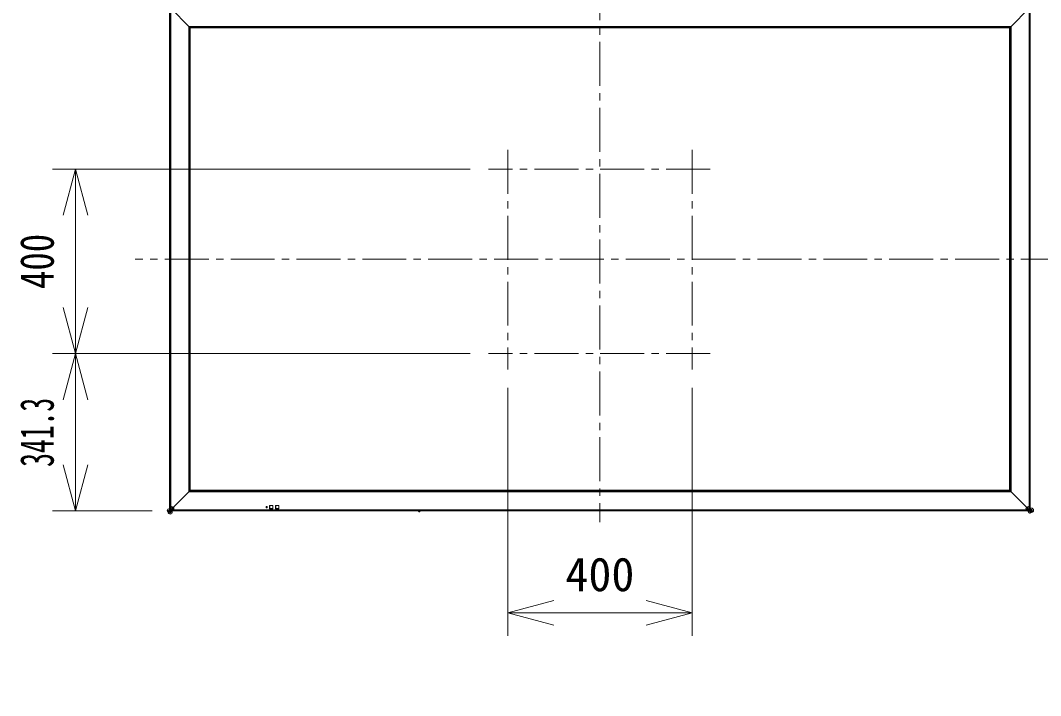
# Model space of a CAD drawing. Units: millimetres, scale not verified. Extents: x -62 to 356, y -60 to 318.
# Drawn here: x -45.8 to 9.6, y -4.5 to 32.1 of the extents above; entities that cross this region are included whole.
import ezdxf
from ezdxf.enums import TextEntityAlignment as Align

# ---------------------------------------------------------------- set-up
doc = ezdxf.new("R2010")
doc.units = ezdxf.units.MM
doc.header["$LTSCALE"] = 0.125
doc.linetypes.add('USER1', pattern=[28.575, 19.05, -3.175, 3.175, -3.175])
for name, color, linetype, lineweight in [('0-0_0', 7, 'Continuous', 18), ('0-5_SUNPO', 3, 'Continuous', 18), ('0-6_GAIKEI', 1, 'Continuous', 18)]:
    doc.layers.add(name, color=color, linetype=linetype, lineweight=lineweight)
doc.styles.add('ＭＳ ゴシック', font='')
doc.styles.get('ＭＳ ゴシック').set_extended_font_data('MS Gothic')

# ---------------------------------------------------------------- blocks, each defined once
blk = doc.blocks.new('_Open30')
at = {"layer": '0-0_0'}
blk.add_line((0, 0), (-1, 0), dxfattribs=at)
blk.add_lwpolyline([(-1, 0.26795), (0, 0), (-1, -0.26795)], dxfattribs=at)
blk = doc.blocks.new('D2')
at = {"layer": '0-5_SUNPO'}
for p, q in [((45.1466, 325.6735), (45.1466, 312.2304)), ((55.1466, 325.6735), (55.1466, 312.2304)), ((47.6466, 313.4804), (52.6466, 313.4804))]:
    blk.add_line(p, q, dxfattribs=at)
at = {"layer": '0-5_SUNPO', "xscale": 2.5, "yscale": 2.5, "rotation": 180}
blk.add_blockref('_Open30', (45.1466, 313.4804), dxfattribs=at)
at = {"layer": '0-5_SUNPO', "xscale": 2.5, "yscale": 2.5}
blk.add_blockref('_Open30', (55.1466, 313.4804), dxfattribs=at)
at = {"layer": '0-5_SUNPO', "color": 7, "style": 'ＭＳ ゴシック'}
blk.add_text('400', height=1.833, dxfattribs=at).set_placement((48.2716, 314.1054), align=Align.BOTTOM_LEFT)
blk = doc.blocks.new('D3')
at = {"layer": '0-5_SUNPO'}
for p, q in [((43.1103, 337.5364), (20.45, 337.5364)), ((21.7, 335.0364), (21.7, 330.0364)), ((43.1103, 327.5364), (20.45, 327.5364))]:
    blk.add_line(p, q, dxfattribs=at)
at = {"layer": '0-5_SUNPO', "xscale": 2.5, "yscale": 2.5}
for p, rotation in [((21.7, 337.5364), 90), ((21.7, 327.5364), 270)]:
    blk.add_blockref('_Open30', p, dxfattribs=dict(at, rotation=rotation))
at = {"layer": '0-5_SUNPO', "color": 7, "style": 'ＭＳ ゴシック', "width": 0.8}
blk.add_text('400', height=1.833, rotation=90, dxfattribs=at).set_placement((21.075, 331.0364), align=Align.BOTTOM_LEFT)
blk = doc.blocks.new('D4')
at = {"layer": '0-5_SUNPO'}
for p, q in [((43.1103, 327.5364), (20.45, 327.5364)), ((21.7, 325.0364), (21.7, 321.5051)), ((25.8691, 319.0051), (20.45, 319.0051))]:
    blk.add_line(p, q, dxfattribs=at)
at = {"layer": '0-5_SUNPO', "xscale": 2.5, "yscale": 2.5}
for p, rotation in [((21.7, 327.5364), 90), ((21.7, 319.0051), 270)]:
    blk.add_blockref('_Open30', p, dxfattribs=dict(at, rotation=rotation))
at = {"layer": '0-5_SUNPO', "color": 7, "style": 'ＭＳ ゴシック', "width": 0.6}
blk.add_text('341.3', height=1.833, rotation=90, dxfattribs=at).set_placement((21.075, 321.3958), align=Align.BOTTOM_LEFT)

msp = doc.modelspace()

# ---------------------------------------------------------------- linework, layer by layer
at = {"layer": '0-6_GAIKEI', "color": 9, "linetype": 'USER1'}
for p, q in [((-14.3441, 34.4977), (-14.3441, 4.8997)), ((-19.3441, 25.0741), (-19.3441, 13.1713)), ((-9.3441, 25.0741), (-9.3441, 13.1713)), ((-8.3715, 24.0342), (-20.3804, 24.0342)), ((10.8719, 19.1567), (-39.5601, 19.1567)), ((-8.3715, 14.0342), (-20.3804, 14.0342))]:
    msp.add_line(p, q, dxfattribs=at)
at = {"layer": '0-6_GAIKEI', "color": 7}
for p, q in [((-37.6841, 32.7573), (-37.6841, 5.556)), ((8.9959, 5.556), (8.9959, 32.7573)), ((-37.6841, 5.556), (-37.6841, 5.556)), ((-37.6763, 5.5451), (-37.6819, 5.5507)), ((-37.6469, 5.5157), (-37.6763, 5.5451)), ((-37.6414, 5.5577), (-37.6414, 5.5577)), ((8.9881, 5.5451), (8.9587, 5.5157)), ((8.9937, 5.5507), (8.9881, 5.5451)), ((8.9959, 5.556), (8.9959, 5.556)), ((-37.6413, 5.5101), (-37.6469, 5.5157)), ((-37.6216, 5.5079), (-37.636, 5.5079)), ((-37.636, 5.5079), (-37.636, 5.5079)), ((8.9334, 5.5029), (8.9334, 5.5102)), ((8.9478, 5.5079), (8.9334, 5.5079)), ((8.9478, 5.5079), (8.9478, 5.5079)), ((8.9587, 5.5157), (8.9531, 5.5101))]:
    msp.add_line(p, q, dxfattribs=at)
at = {"layer": '0-6_GAIKEI'}
for p, q in [((-37.6768, 32.7554), (-37.6768, 5.558)), ((-37.6414, 32.7557), (-37.6414, 5.5577)), ((-37.6237, 32.7451), (-37.6237, 5.5683)), ((-36.6425, 31.7688), (-37.607, 32.7333)), ((7.9543, 31.7688), (8.9188, 32.7333)), ((8.9355, 5.5683), (8.9355, 32.7451)), ((8.9532, 5.5577), (8.9532, 32.7557)), ((8.9886, 5.558), (8.9886, 32.7554)), ((-36.602, 31.7284), (-36.6425, 31.7688)), ((-36.6425, 6.5445), (-36.6425, 31.7688)), ((-36.6265, 6.5606), (-36.6265, 31.7528)), ((7.9382, 31.7528), (-36.6265, 31.7528)), ((-36.6106, 6.5764), (-36.6106, 31.7369)), ((7.9224, 31.7369), (-36.6106, 31.7369)), ((-36.602, 6.585), (-36.602, 31.7284)), ((-36.602, 31.7284), (-36.5607, 31.687)), ((7.9138, 31.7284), (-36.602, 31.7284)), ((-36.5607, 6.6264), (-36.5607, 31.687)), ((-36.5607, 31.687), (7.8724, 31.687)), ((-36.5605, 6.6265), (-36.5605, 31.6869)), ((7.8723, 31.6869), (7.8723, 6.6265)), ((7.8724, 31.687), (7.9138, 31.7284)), ((7.8724, 31.687), (7.8724, 6.6264)), ((7.9138, 31.7284), (7.9382, 31.7528)), ((7.9138, 31.7284), (7.9138, 6.585)), ((7.9224, 31.7369), (7.9224, 6.5764)), ((7.9382, 31.7528), (7.9382, 6.5606)), ((7.9543, 31.7688), (7.9543, 6.5445)), ((-36.6425, 6.5445), (-37.607, 5.5801)), ((-36.6425, 6.5445), (-36.6265, 6.5606)), ((-36.6425, 6.5445), (7.9543, 6.5445)), ((-36.6265, 6.5606), (-36.5607, 6.6264)), ((-36.6265, 6.5606), (7.9382, 6.5606)), ((-36.6106, 6.5764), (7.9224, 6.5764)), ((-36.602, 6.585), (7.9138, 6.585)), ((7.9382, 6.5606), (7.9138, 6.585)), ((7.9543, 6.5445), (7.9382, 6.5606)), ((7.9543, 6.5445), (8.9188, 5.5801)), ((-37.6768, 5.558), (-37.6763, 5.5575)), ((-37.6763, 5.5575), (-37.6414, 5.5577)), ((-37.6414, 5.5577), (-37.6237, 5.5683)), ((-37.6343, 5.5506), (-37.6345, 5.5157)), ((-37.6237, 5.5683), (-37.6343, 5.5506)), ((-37.6343, 5.5506), (-37.6343, 5.5506)), ((-37.6213, 5.5506), (-37.6343, 5.5506)), ((-37.6237, 5.5683), (-37.6157, 5.5683)), ((8.9334, 5.5456), (-37.6216, 5.5456)), ((-37.6186, 5.5618), (-37.6179, 5.5636)), ((-37.618, 5.5633), (-37.6186, 5.5618)), ((8.9298, 5.5633), (-37.618, 5.5633)), ((-32.4554, 5.7404), (-32.4554, 5.6854)), ((-32.451, 5.736), (-32.4498, 5.7348)), ((-32.451, 5.6898), (-32.451, 5.736)), ((-32.4498, 5.691), (-32.451, 5.6898)), ((-32.3954, 5.7454), (-32.4504, 5.7454)), ((-32.4504, 5.6804), (-32.3954, 5.6804)), ((-32.4498, 5.691), (-32.4498, 5.7348)), ((-32.4448, 5.7348), (-32.4498, 5.7348)), ((-32.4498, 5.691), (-32.4448, 5.691)), ((-32.4448, 5.7398), (-32.446, 5.741)), ((-32.446, 5.741), (-32.3997, 5.741)), ((-32.446, 5.6848), (-32.4448, 5.686)), ((-32.3997, 5.6848), (-32.446, 5.6848)), ((-32.4448, 5.7398), (-32.401, 5.7398)), ((-32.4448, 5.7398), (-32.4448, 5.7348)), ((-32.4448, 5.7348), (-32.401, 5.7348)), ((-32.4448, 5.691), (-32.4448, 5.7348)), ((-32.396, 5.691), (-32.4448, 5.691)), ((-32.4448, 5.691), (-32.4448, 5.686)), ((-32.401, 5.686), (-32.4448, 5.686)), ((-32.3997, 5.741), (-32.401, 5.7398)), ((-32.401, 5.7348), (-32.401, 5.7398)), ((-32.396, 5.7348), (-32.401, 5.7348)), ((-32.401, 5.7348), (-32.401, 5.691)), ((-32.401, 5.686), (-32.3997, 5.6848)), ((-32.4009, 5.686), (-32.4009, 5.691)), ((-32.396, 5.7348), (-32.3947, 5.736)), ((-32.396, 5.7348), (-32.396, 5.691)), ((-32.3947, 5.6898), (-32.396, 5.691)), ((-32.3947, 5.736), (-32.3947, 5.6898)), ((-32.3904, 5.6854), (-32.3904, 5.7404)), ((-32.2629, 5.7992), (-32.2629, 5.6267)), ((-32.2591, 5.7954), (-32.2579, 5.7942)), ((-32.2591, 5.6304), (-32.2591, 5.7954)), ((-32.2579, 5.6316), (-32.2591, 5.6304)), ((-32.0854, 5.8042), (-32.2579, 5.8042)), ((-32.2529, 5.7942), (-32.2579, 5.7942)), ((-32.2579, 5.6316), (-32.2579, 5.7942)), ((-32.2579, 5.6316), (-32.2529, 5.6316)), ((-32.2579, 5.6217), (-32.0854, 5.6217)), ((-32.2529, 5.7992), (-32.2541, 5.8004)), ((-32.2541, 5.8004), (-32.0891, 5.8004)), ((-32.2541, 5.6254), (-32.2529, 5.6266)), ((-32.0891, 5.6254), (-32.2541, 5.6254)), ((-32.2529, 5.7992), (-32.0903, 5.7992)), ((-32.2529, 5.7992), (-32.2529, 5.7942)), ((-32.2529, 5.7942), (-32.0903, 5.7942)), ((-32.2529, 5.6316), (-32.2529, 5.7942)), ((-32.0853, 5.6316), (-32.2529, 5.6316)), ((-32.2529, 5.6316), (-32.2529, 5.6266)), ((-32.0903, 5.6266), (-32.2529, 5.6266)), ((-32.0891, 5.8004), (-32.0903, 5.7992)), ((-32.0903, 5.7942), (-32.0903, 5.7992)), ((-32.0853, 5.7942), (-32.0903, 5.7942)), ((-32.0903, 5.7942), (-32.0903, 5.6316)), ((-32.0903, 5.6266), (-32.0903, 5.6316)), ((-32.0903, 5.6266), (-32.0891, 5.6254)), ((-32.0853, 5.7942), (-32.0841, 5.7954)), ((-32.0853, 5.7942), (-32.0853, 5.6316)), ((-32.0841, 5.6304), (-32.0853, 5.6316)), ((-32.0841, 5.7954), (-32.0841, 5.6304)), ((-32.0804, 5.6267), (-32.0804, 5.7992)), ((-31.9354, 5.7992), (-31.9354, 5.6267)), ((-31.9316, 5.7954), (-31.9304, 5.7942)), ((-31.9316, 5.6304), (-31.9316, 5.7954)), ((-31.9304, 5.6316), (-31.9316, 5.6304)), ((-31.7579, 5.8042), (-31.9304, 5.8042)), ((-31.9304, 5.7942), (-31.9304, 5.6316)), ((-31.9254, 5.7942), (-31.9304, 5.7942)), ((-31.9304, 5.6316), (-31.9254, 5.6316)), ((-31.9304, 5.6217), (-31.7579, 5.6217)), ((-31.9254, 5.7992), (-31.9266, 5.8004)), ((-31.9266, 5.8004), (-31.7616, 5.8004)), ((-31.9266, 5.6254), (-31.9254, 5.6266)), ((-31.7616, 5.6254), (-31.9266, 5.6254)), ((-31.9254, 5.7992), (-31.7628, 5.7992)), ((-31.9254, 5.7992), (-31.9254, 5.7942)), ((-31.7628, 5.7942), (-31.9254, 5.7942)), ((-31.9254, 5.7942), (-31.9254, 5.6316)), ((-31.9254, 5.6316), (-31.9254, 5.6266)), ((-31.9254, 5.6316), (-31.7578, 5.6316)), ((-31.9254, 5.6266), (-31.7628, 5.6266)), ((-31.7616, 5.8004), (-31.7628, 5.7992)), ((-31.7628, 5.7942), (-31.7628, 5.7992)), ((-31.7578, 5.7942), (-31.7628, 5.7942)), ((-31.7628, 5.6316), (-31.7628, 5.7942)), ((-31.7628, 5.6266), (-31.7628, 5.6316)), ((-31.7628, 5.6266), (-31.7616, 5.6254)), ((-31.7578, 5.7942), (-31.7566, 5.7954)), ((-31.7578, 5.7942), (-31.7578, 5.6316)), ((-31.7566, 5.6304), (-31.7578, 5.6316)), ((-31.7566, 5.7954), (-31.7566, 5.6304)), ((-31.7529, 5.6267), (-31.7529, 5.7992)), ((8.9297, 5.5636), (8.9303, 5.5621)), ((8.9303, 5.5621), (8.9298, 5.5633)), ((8.9461, 5.5506), (8.933, 5.5506)), ((8.9334, 5.5102), (8.9334, 5.5447)), ((8.9461, 5.5506), (8.9355, 5.5683)), ((8.9461, 5.5506), (8.9461, 5.5506)), ((8.9463, 5.5157), (8.9461, 5.5506)), ((8.9532, 5.5577), (8.9532, 5.5577)), ((8.9532, 5.5577), (8.9881, 5.5575)), ((8.9881, 5.5575), (8.9886, 5.558)), ((-37.6345, 5.5157), (-37.6341, 5.5152)), ((-37.6341, 5.5152), (-37.6216, 5.5152)), ((8.9334, 5.5152), (8.9458, 5.5152)), ((8.9458, 5.5152), (8.9463, 5.5157))]:
    msp.add_line(p, q, dxfattribs=at)
for points in [[(7.9382, 31.7528), (7.9543, 31.7688), (-36.6425, 31.7688)], [(-36.5607, 31.687), (-36.5605, 31.6869), (7.8723, 31.6869)], [(7.8723, 6.6265), (-36.5605, 6.6265), (-36.5607, 6.6264)], [(7.9138, 6.585), (7.8724, 6.6264), (-36.5607, 6.6264)], [(8.9334, 5.5102), (-37.6216, 5.5102), (-37.6216, 5.5447)], [(8.9275, 5.5683), (8.9355, 5.5683), (8.9532, 5.5577)]]:
    msp.add_lwpolyline(points, dxfattribs=at)
at = {"layer": '0-6_GAIKEI', "color": 7}
msp.add_lwpolyline([(8.9334, 5.5029), (-37.6216, 5.5029), (-37.6216, 5.5102)], dxfattribs=at)
at = {"layer": '0-6_GAIKEI'}
for centre, radius in [((175.577, 137.9423), 180.342), ((175.577, 120.4423), 180.342), ((-37.7197, 5.5342), 0.0878), ((-37.7168, 5.5332), 0.0847), ((-37.6521, 5.4453), 0.1154), ((-37.6485, 5.4505), 0.1113), ((-37.6608, 5.4834), 0.0762), ((-37.6636, 5.4925), 0.0667), ((-37.6746, 5.5301), 0.0276), ((-37.5708, 5.6213), 0.1235), ((-37.686, 5.5641), 0.00828), ((-37.5902, 5.606), 0.0988), ((-37.6614, 5.5173), 0.027), ((-37.6621, 5.5374), 0.0253), ((-37.586, 5.6017), 0.0987), ((-37.6688, 5.5444), 0.0156), ((-37.674, 5.5486), 0.00889), ((-37.676, 5.5498), 0.00654), ((-37.6803, 5.5518), 0.00195), ((-37.6809, 5.5516), 0.00135), ((-37.6796, 5.5514), 0.00261), ((-37.6549, 5.5302), 0.0256), ((-37.6493, 5.525), 0.018), ((-37.6233, 5.5708), 0.023), ((-37.622, 5.5679), 0.0219), ((-37.6266, 5.5655), 0.0168), ((-37.6285, 5.5642), 0.0145), ((-37.6272, 5.5647), 0.0158), ((-37.6327, 5.5544), 0.00416), ((-37.6346, 5.5504), 0.00031), ((-37.5715, 5.5447), 0.0501), ((-37.5715, 5.5447), 0.0501), ((8.8825, 5.6212), 0.1235), ((8.8978, 5.6018), 0.0988), ((8.9021, 5.606), 0.0987), ((8.8833, 5.5447), 0.0501), ((8.8833, 5.5447), 0.0501), ((8.9696, 5.4723), 0.0878), ((8.9706, 5.4752), 0.0847), ((8.933, 5.5687), 0.023), ((8.9359, 5.57), 0.0219), ((8.9383, 5.5655), 0.0168), ((8.9391, 5.5648), 0.0158), ((8.9396, 5.5635), 0.0145), ((8.9664, 5.5299), 0.0253), ((9.0533, 5.5435), 0.1113), ((9.0586, 5.5399), 0.1154), ((8.9594, 5.5232), 0.0156), ((9.0204, 5.5312), 0.0762), ((9.0113, 5.5284), 0.0667), ((8.9494, 5.5593), 0.00416), ((8.9737, 5.5175), 0.0276), ((8.9736, 5.5371), 0.0256), ((8.9534, 5.5575), 0.00031), ((8.9865, 5.5306), 0.027), ((8.9789, 5.5427), 0.018), ((8.9837, 5.5471), 0.0115), ((8.9869, 5.5493), 0.00762), ((9.0008, 5.5739), 0.0186), ((8.991, 5.5512), 0.00304), ((8.9981, 5.565), 0.00928), ((8.992, 5.5515), 0.00198), ((8.9921, 5.5518), 0.00196), ((8.9927, 5.5516), 0.00133), ((-37.645, 5.5201), 0.0115), ((-37.6427, 5.517), 0.00762), ((-37.6408, 5.5128), 0.00304), ((-37.6405, 5.5118), 0.00198), ((-37.6402, 5.5117), 0.00196), ((-37.6404, 5.5111), 0.00133), ((-37.6181, 5.503), 0.0186), ((-37.627, 5.5057), 0.00928), ((8.9397, 5.506), 0.00828), ((8.9552, 5.5181), 0.00889), ((8.954, 5.516), 0.00654), ((8.9525, 5.5124), 0.00261), ((8.952, 5.5117), 0.00195), ((8.9522, 5.5112), 0.00135)]:
    msp.add_circle(centre, radius, dxfattribs=at)
at = {"layer": '0-6_GAIKEI', "color": 7}
for centre, radius in [((-24.1391, 5.4926), 0.0409), ((-24.1557, 5.4951), 0.0241)]:
    msp.add_circle(centre, radius, dxfattribs=at)
for centre, start, end in [((-37.6766, 5.556), 180, 225), ((-37.636, 5.5154), 225, 270), ((8.9478, 5.5154), 270, 315)]:
    msp.add_arc(centre, 0.0075, start, end, dxfattribs=at)
at = {"layer": '0-6_GAIKEI'}
for centre, radius, start, end in [((-37.5716, 5.5447), 0.05, 178.98198, 180), ((-37.5716, 5.5447), 0.05, 159.99356, 172.15005), ((-37.5716, 5.5447), 0.05, 135, 158.20293), ((-32.4504, 5.7404), 0.005, 90, 180), ((-32.4504, 5.6854), 0.005, 180, 270), ((-32.446, 5.736), 0.005, 90.06979, 179.93021), ((-32.446, 5.6898), 0.005, 180.06979, 269.93021), ((-32.3997, 5.736), 0.005, 0.06979, 89.93021), ((-32.3997, 5.6898), 0.005, 270.06979, 359.93021), ((-32.3954, 5.7404), 0.005, 0, 90), ((-32.3954, 5.6854), 0.005, 270, 0), ((-32.2579, 5.7992), 0.005, 90, 180), ((-32.2579, 5.6267), 0.005, 180, 270), ((-32.2541, 5.7954), 0.005, 90.06979, 179.93021), ((-32.2541, 5.6304), 0.005, 180.06979, 269.93021), ((-32.0891, 5.7954), 0.005, 0.06979, 89.93021), ((-32.0891, 5.6304), 0.005, 270.06979, 359.93021), ((-32.0854, 5.7992), 0.005, 0, 90), ((-32.0854, 5.6267), 0.005, 270, 0), ((-31.9304, 5.7992), 0.005, 90, 180), ((-31.9304, 5.6267), 0.005, 180, 270), ((-31.9266, 5.7954), 0.005, 90.06979, 179.93021), ((-31.9266, 5.6304), 0.005, 180.06979, 269.93021), ((-31.7616, 5.7954), 0.005, 0.06979, 89.93021), ((-31.7616, 5.6304), 0.005, 270.06979, 359.93021), ((-31.7579, 5.7992), 0.005, 0, 90), ((-31.7579, 5.6267), 0.005, 270, 0), ((8.8834, 5.5447), 0.05, 21.79707, 44.99999), ((8.8834, 5.5447), 0.05, 7.56564, 20.4046), ((8.8834, 5.5447), 0.05, 0, 1.01802)]:
    msp.add_arc(centre, radius, start, end, dxfattribs=at)
for centre, major_axis, ratio, start_param, end_param in [((-37.664, 5.5575), (-0.0124, -0.0124), 0.57735, 5.2359878, 6.2831853), ((-32.4448, 5.7348), (-0.00354, -0.00354), 0.998783, 3.9276009, 5.4971792), ((-32.4448, 5.691), (0.00354, -0.00354), 0.998783, 3.9276009, 5.4971792), ((-32.401, 5.7348), (-0.00354, 0.00354), 0.998783, 3.9276009, 5.4971792), ((-32.401, 5.691), (0.00354, 0.00354), 0.998783, 3.9276009, 5.4971792), ((-32.2529, 5.7942), (-0.00354, -0.00354), 0.998783, 3.9276009, 5.4971792), ((-32.2529, 5.6316), (0.00354, -0.00354), 0.998783, 3.9276009, 5.4971792), ((-32.0903, 5.7942), (-0.00354, 0.00354), 0.998783, 3.9276009, 5.4971792), ((-32.0903, 5.6316), (0.00354, 0.00354), 0.998783, 3.9276009, 5.4971792), ((-31.9254, 5.7942), (-0.00354, -0.00354), 0.998783, 3.9276009, 5.4971792), ((-31.9254, 5.6316), (-0.00354, 0.00354), 0.998783, 0.7860072, 2.3555855), ((-31.7628, 5.7942), (-0.00354, 0.00354), 0.998783, 3.9276009, 5.4971792), ((-31.7628, 5.6316), (0.00354, 0.00354), 0.998783, 3.9276009, 5.4971792), ((8.9757, 5.5575), (0.0124, -0.0124), 0.57735, 6.2831853, 7.3303829), ((-37.6345, 5.5281), (-0.0124, -0.0124), 0.57735, 6.2831853, 7.3303829), ((8.9463, 5.5281), (0.0124, -0.0124), 0.57735, 5.2359878, 6.2831853)]:
    msp.add_ellipse(centre, major_axis=major_axis, ratio=ratio, start_param=start_param, end_param=end_param, dxfattribs=at)
at = {"layer": '0-6_GAIKEI', "color": 7}
for centre, major_axis, start_param, end_param in [((8.9884, 5.556), (0.0053, -0.0053), 6.2831853, 7.0686355), ((8.9478, 5.5154), (-0.0053, 0.0053), 2.3561424, 3.1415927)]:
    msp.add_ellipse(centre, major_axis=major_axis, ratio=0.999896, start_param=start_param, end_param=end_param, dxfattribs=at)

# ---------------------------------------------------------------- block references
at = {"layer": '0-5_SUNPO'}
for name in ['D3', 'D4', 'D2']:
    msp.add_blockref(name, (-64.4907, -313.5022), dxfattribs=at)

doc.saveas('drawing.dxf')
